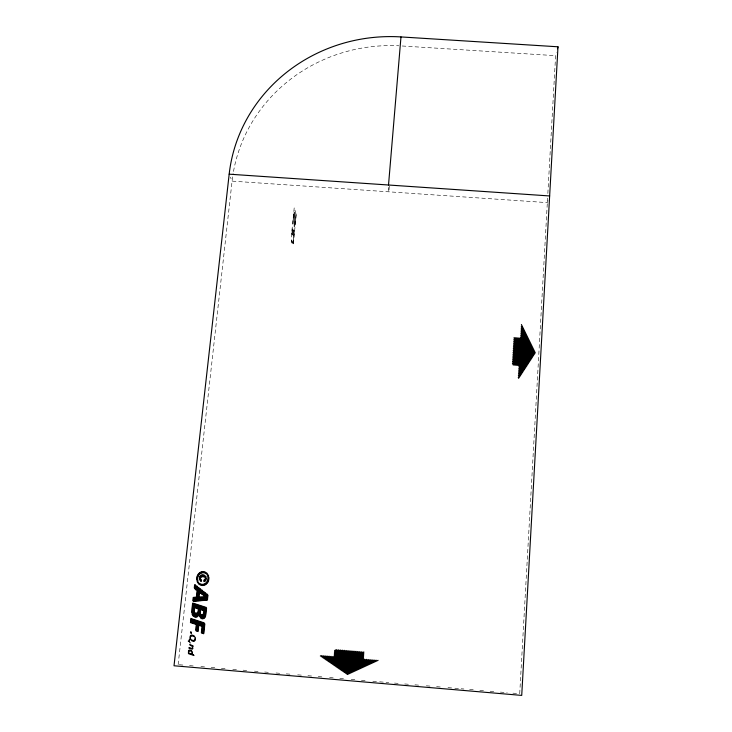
<?xml version="1.0" encoding="UTF-8"?>
<svg xmlns="http://www.w3.org/2000/svg" width="732" height="732" viewBox="0 0 732 732"><rect width="100%" height="100%" fill="white"/><g stroke="black" fill="none" stroke-linecap="round" stroke-linejoin="round"><path stroke-width="0.55" stroke-dasharray="3.66 2.75" d="M519.711 693.744L547.591 198.07M547.847 193.513L555.606 55.669L556.402 52.713M389.323 186.166L388.848 191.821L388.573 186.148M291.885 240.892L291.254 240.297M178.141 664.656L232.081 181.133A158.222 150.151 -4.3 0 1 233.124 173.594M548.003 200.724L547.335 202.627L232.081 181.133L230.415 177.162M402.243 45.997L555.606 55.669M179.285 664.748L184.976 665.232M189.533 665.626L195.224 666.111M200.916 666.596L206.607 667.081M211.164 667.465L216.855 667.95M221.412 668.334L227.103 668.819M232.794 669.304L238.486 669.789M243.042 670.183L248.734 670.668M254.425 671.153L260.116 671.637M264.673 672.022L270.364 672.507M276.065 672.992L281.756 673.477M286.303 673.87L292.004 674.346M297.695 674.831L302.252 675.224M307.943 675.709L313.635 676.194M318.191 676.578L323.883 677.063M329.574 677.548L335.265 678.033M339.822 678.427L345.513 678.912M351.204 679.397L356.896 679.882M361.452 680.266L367.144 680.751M372.835 681.236L378.536 681.721M379.67 681.812L388.774 682.59M394.475 683.075L399.022 683.468M404.723 683.953L410.414 684.438M414.962 684.823L420.662 685.308M426.353 685.793L432.045 686.277M436.601 686.662L442.293 687.147M447.984 687.632L453.675 688.117M454.819 688.217L463.923 688.995M469.615 689.48L474.171 689.864M479.863 690.349L485.554 690.834M490.111 691.218L495.802 691.703M500.359 692.097L507.194 692.673M512.885 693.158L517.433 693.552M291.19 240.938L292.187 241.816M291.418 242.548L292.059 243.106M292.791 243.463L293.267 243.884M291.217 241.67L292.114 242.466M292.873 242.704L293.34 243.125M292.946 241.935L293.422 242.365M293.02 241.176L293.495 241.597M293.102 240.416L293.569 240.837M293.175 239.648L293.651 240.078M293.248 238.888L293.724 239.318M293.331 238.129L293.797 238.568M293.404 237.369L293.871 237.808M291.647 233.901L293.569 235.704M293.477 236.601L293.953 237.049M293.559 235.841L294.026 236.29M291.711 233.252L294.099 235.53M291.793 232.483L294.173 234.771M291.867 231.705L294.255 234.011M291.949 230.937L294.328 233.252M292.022 230.168L294.401 232.501M292.095 229.4L294.474 231.742M292.16 228.777L294.538 231.129M293.907 225.31L294.822 226.261M293.971 226.215L294.639 226.902M293.065 219.353L293.505 219.81M292.745 223.269L293.212 223.754M293.898 224.459L294.969 225.575M292.8 222.473L293.257 222.958M293.898 223.626L295.106 224.88M292.855 221.686L293.303 222.162M293.925 222.803L295.216 224.166M292.919 220.908L293.367 221.384M293.953 221.988L295.316 223.434M292.992 220.131L293.44 220.607M293.98 221.183L295.417 222.702M294.017 220.378L294.639 221.046M294.95 221.375L295.499 221.961M293.129 218.584L293.587 219.069M294.054 219.573L294.648 220.204M295.078 220.671L295.582 221.21M293.203 217.807L293.678 218.319M294.081 218.749L294.667 219.39M295.188 219.948L295.664 220.46M293.285 217.047L293.788 217.587M294.108 217.935L294.703 218.584M295.271 219.197L295.728 219.701M295.353 218.456L295.801 218.941M293.367 216.288L294.74 217.779M293.459 215.537L294.776 216.983M295.417 217.688L295.865 218.182M293.559 214.796L294.813 216.178M295.481 216.91L295.938 217.413M293.669 214.064L294.84 215.364M295.536 216.141L295.993 216.645M293.797 213.351L294.85 214.531M295.582 215.345L296.048 215.867M293.944 212.664L294.85 213.689M295.627 214.558L296.094 215.089M294.127 212.024L294.795 212.774M295.664 213.762L296.149 214.311M233.499 171.453A158.222 150.151 -4.3 0 1 398.867 45.796M296.24 214.632L293.23 244.817L291.144 238.358L294.218 207.668L296.24 214.632"/><path stroke-width="1.1" d="M188.316 640.912L188.389 641.406M557.985 46.793L521.724 695.4L174.015 665.772L229.171 174.179A160.857 152.457 -4.3 0 1 400.98 36.929L557.985 46.793L557.455 48.76M388.518 185.013L400.98 36.929M191.327 633.116L191.29 632.155A1.071 1.025 -65 0 0 190.832 631.991C189.378 632.805 192.672 634.159 190.677 632.018M333.335 664.931L361.901 651.791M334.268 665.562L363.859 651.956M335.192 666.202L363.914 652.99M336.125 666.843L363.822 654.097M337.059 667.483L363.731 655.204M337.992 668.124L363.639 656.311M338.925 668.764L363.548 657.428M339.858 669.396L363.456 658.535M340.792 670.036L364.39 659.166M341.725 670.677L366.357 659.34M342.658 671.317L368.315 659.505M343.592 671.958L370.273 659.669M344.525 672.598L372.231 659.834M345.458 673.239L374.198 659.999M346.392 673.879L376.157 660.163M347.325 674.52L378.115 660.328M320.323 656.009L321.348 655.533M321.247 656.641L323.306 655.698M334.579 650.519L336.482 649.65M322.181 657.281L325.255 655.863M334.487 651.626L338.44 649.815M323.105 657.912L327.213 656.028M334.387 652.734L340.389 649.979M324.038 658.553L329.162 656.192M334.295 653.841L342.347 650.144M324.962 659.193L331.12 656.357M334.195 654.948L344.296 650.309M325.896 659.825L333.078 656.522M334.103 656.055L346.254 650.474M326.82 660.465L348.212 650.638M327.753 661.097L350.161 650.803M328.677 661.737L352.119 650.968M329.61 662.378L354.078 651.132M330.544 663.009L356.027 651.297M331.468 663.649L357.985 651.462M332.401 664.29L359.943 651.626M229.171 174.179L549.65 195.956M193.898 640.317L194.447 641.095M193.257 654.5L193.989 655.543M204.155 584.017L204.869 585.051M207.723 576.725L209.013 578.582M207.833 579.131L208.73 580.439M192.406 646.228L192.827 646.841M188.453 650.858L188.938 651.562M206.644 572.854L208.62 575.745M205.299 572.021L209.004 577.429M204.292 571.683L205.646 573.668M207.888 578.07L208.904 579.561M202.654 571.564L203.514 572.827M201.95 571.674L202.737 572.827M204.237 575.023L206.378 578.143M207.659 580.019L208.446 581.171M201.291 571.838L202.041 572.936M203.322 574.812L206.259 579.104M207.385 580.76L208.153 581.876M200.696 572.104L201.392 573.119M202.526 574.785L204.063 577.036M205.152 578.619L206.049 579.936M207.065 581.428L207.787 582.48M200.111 572.387L200.815 573.412M201.822 574.885L203.148 576.834M204.859 579.332L205.701 580.567M206.699 582.032L207.394 583.047M199.589 572.763L200.266 573.751M201.19 575.105L202.361 576.816M204.347 579.726L205.262 581.071M206.268 582.535L206.955 583.541M199.086 573.156L199.763 574.144M200.65 575.443L201.675 576.944M203.862 580.147L204.74 581.437M205.811 583.001L206.497 584.008M198.628 573.632L199.305 574.62M200.175 575.892L201.099 577.246M203.752 581.126L204.1 581.647M205.299 583.395L205.985 584.401M198.189 574.117L198.875 575.132M199.781 576.45L200.705 577.804M204.75 583.733L205.454 584.767M197.805 574.693L198.509 575.736M201.025 579.415L201.593 580.238M197.439 575.288L198.198 576.404M199.287 578.006L201.483 581.217M203.505 584.182L204.255 585.289M197.137 575.993L197.924 577.155M199.278 579.131L200.833 581.409M202.782 584.264L203.588 585.454M196.853 576.725L197.75 578.033M201.995 584.255L202.865 585.536M196.679 577.603L197.713 579.113M201.09 584.063L202.105 585.554M190.238 636.007L190.704 636.703M192.434 647.445L192.983 648.25M196.588 578.6L197.979 580.65M199.882 583.431L201.218 585.399M207.129 594.064L208.044 595.409M196.634 579.808L200.22 585.069M205.436 592.728L207.943 596.397M197.073 581.601L198.884 584.255M203.752 591.401L207.833 597.385M202.069 590.065L207.723 598.373M200.385 588.738L207.623 599.362M198.692 587.403L207.394 600.176M197.009 586.076L203.533 595.647M204.301 596.781L206.662 600.249M195.325 584.749L201.968 594.494M203.551 596.818L205.93 600.313M194.52 584.703L200.394 593.332M202.791 596.855L205.198 600.386M194.41 585.682L199.497 593.149M202.041 596.891L204.466 600.45M194.3 586.671L199.388 594.137M201.282 596.928L203.734 600.524M194.19 587.65L195.7 589.873M196.89 591.612L199.278 595.125M200.531 596.964L202.993 600.588M196.78 592.6L199.168 596.113M199.772 597.001L202.261 600.652M196.67 593.588L201.529 600.725M205.948 607.221L206.662 608.265M196.569 594.576L200.797 600.789M204.942 606.892L206.552 609.253M196.46 595.555L200.065 600.862M203.935 606.563L206.442 610.25M196.35 596.543L199.333 600.926M202.938 606.233L206.342 611.238M195.975 597.138L198.592 600.999M201.931 605.904L206.232 612.236M192.342 604.431L194.666 607.834M190.805 618.348L194.712 624.085M195.215 597.175L197.86 601.063M200.925 605.574L206.122 613.224M194.465 597.211L197.128 601.137M199.928 605.254L203.67 610.763M203.844 611.01L205.994 614.185M193.715 597.257L196.396 601.201M198.921 604.925L202.673 610.451M203.734 612.007L205.857 615.127M193.111 597.504L195.664 601.274M197.915 604.595L201.675 610.131M203.606 612.968L205.665 616.005M193.001 598.492L194.932 601.338M196.917 604.266L200.687 609.82M203.35 613.745L205.408 616.774M192.891 599.481L194.19 601.411M195.911 603.937L200.495 610.689M202.929 614.276L205.052 617.405M192.781 600.469L193.458 601.475M194.913 603.607L200.422 611.732M202.334 614.541L204.631 617.945M193.907 603.287L197.658 608.814M198.18 609.582L200.513 613.023M201.456 614.413L204.137 618.357M192.909 602.958L196.661 608.493M198.079 610.579L203.551 618.65M192.452 603.433L195.654 608.164M197.933 611.513L202.892 618.833M197.677 612.291L202.124 618.86M192.232 605.419L194.556 608.841M197.256 612.821L201.163 618.586M203.917 622.648L204.942 624.167M192.123 606.407L194.447 609.838M196.643 613.077L198.399 615.667M202.91 622.319L204.832 625.155M192.013 607.395L194.438 610.973M195.81 612.995L197.979 616.188M201.904 621.99L204.731 626.153M191.903 608.384L197.512 616.664M200.897 621.66L204.621 627.15M191.802 609.381L196.954 616.994M199.891 621.331L204.512 628.148M191.72 610.415L196.304 617.186M198.884 621.001L204.402 629.145M199.479 577.155L200.586 578.783M191.656 611.476L195.572 617.259M197.878 620.672L201.739 626.372M201.931 626.647L204.292 630.142M191.683 612.666L194.657 617.067M196.871 620.343L200.742 626.052M201.822 627.644L204.191 631.149M192.086 614.413L193.349 616.28M195.865 620.013L199.745 625.741M201.712 628.642L204.082 632.146M194.868 619.684L198.848 625.567M201.602 629.639L203.972 633.143M193.861 619.354L198.738 626.565M201.492 630.636L203.633 633.802M192.855 619.025L198.637 627.562M201.382 631.634L202.627 633.464M191.848 618.686L195.719 624.414M196.139 625.037L198.528 628.559M201.282 632.631L201.611 633.125M196.03 626.034L198.418 629.557M190.704 619.309L193.715 623.765M195.92 627.031L198.308 630.554M190.595 620.297L192.717 623.435M195.819 628.029L198.198 631.56M190.485 621.294L191.711 623.115M195.709 629.026L197.347 631.46M190.375 622.292L190.713 622.795M195.6 630.023L196.35 631.13M194.804 639.301L195.288 640.015M193.889 635.614L195.471 637.965M192.781 635.138L193.751 636.575M194.858 638.212L195.481 639.146M191.198 635.111L191.784 635.989M194.465 639.969L194.932 640.656M190.64 635.449L191.125 636.172M193.138 640.317L193.797 641.296M189.972 636.794L190.521 637.609M192.168 640.052L192.992 641.269M189.89 637.828L192.013 640.985M189.881 638.972L190.302 639.594M189.423 639.466L189.863 640.116M191.665 645.121L192.342 646.127M190.649 644.782L191.51 646.063M189.634 644.444L190.402 645.587M192.159 648.195L192.635 648.9M191.363 648.177L192.022 649.156M190.357 647.847L191.134 649M189.341 647.509L190.119 648.662M191.372 650.519L192.507 652.212M188.792 647.857L189.103 648.314M190.283 650.071L191.144 651.361M191.894 652.477L192.397 653.218M189.46 650.025L190.082 650.949M192.242 654.152L193.01 655.305M188.847 650.281L189.323 650.986M191.189 653.768L191.994 654.966M190.164 653.402L190.988 654.628M191.665 653.301L192.022 653.832M188.38 651.901L189.972 654.28M203.423 571.546L204.384 572.991M189.112 641.333L190.21 642.989M191.912 635.01L192.608 636.071M188.298 652.944L188.957 653.941M205.738 576.075L206.04 576.532M189.039 640.052L189.487 640.747M192.681 645.459L193.156 646.2M521.404 324.514L535.302 352.897M521.303 326.326L534.735 353.776M521.193 328.128L534.168 354.654M521.083 329.94L533.591 355.523M520.974 331.752L533.024 356.402M520.873 333.572L532.457 357.28M520.763 335.384L531.88 358.158M520.653 337.196L531.313 359.028M520.086 338.065L530.746 359.906M519.052 337.992L530.169 360.785M518.018 337.919L529.602 361.663M516.984 337.845L529.035 362.541M515.959 337.763L528.458 363.42M514.925 337.69L527.891 364.298M513.965 337.754L527.314 365.177M513.846 339.566L526.747 366.055M513.736 341.387L526.171 366.933M513.626 343.207L525.603 367.812M513.516 345.028L525.027 368.69M513.407 346.849L524.46 369.568M513.297 348.67L523.883 370.447M513.187 350.491L523.307 371.334M513.077 352.312L522.74 372.213M512.967 354.142L518.448 365.442M518.915 366.393L522.163 373.091M512.858 355.972L517.414 365.369M518.805 368.233L521.596 373.97M512.748 357.792L516.38 365.286M518.695 370.063L521.019 374.857M512.638 359.622L515.346 365.213M518.585 371.902L520.443 375.736M512.519 361.452L514.303 365.131M518.476 373.741L519.876 376.614M512.409 363.282L513.269 365.058M518.366 375.58L519.299 377.502M518.256 377.419L518.723 378.38"/></g></svg>
